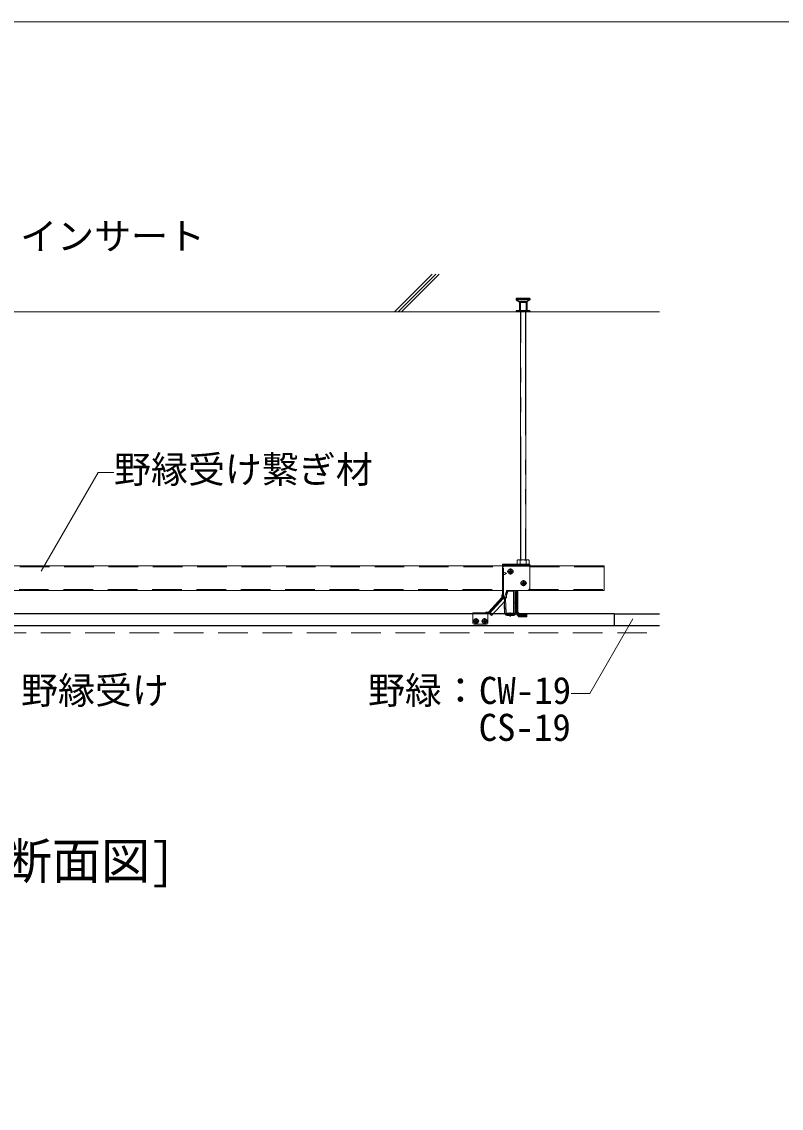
# Model space of a CAD drawing. Units: millimetres on the paper, with parts at other scales. Extents: x -195 to 195, y -140 to 138.
# Drawn here: x -149.91 to -119.08, y -0.55 to 43.54 of the extents above; entities that cross this region are included whole.
import ezdxf
from ezdxf.enums import TextEntityAlignment as Align

# ---------------------------------------------------------------- set-up
doc = ezdxf.new("R2010")
doc.units = ezdxf.units.MM
for name, pattern in [('CHAIN1', [8, 5, -1, 1, -1]), ('DASHED1', [1.8, 1.2, -0.6]), ('DOUBLE_CHAIN1', [8.8, 5, -1, 0.6, -0.6, 0.6, -1])]:
    doc.linetypes.add(name, pattern=pattern)
for name, color, linetype, lineweight in [('7-0_中心線', 4, 'CHAIN1', 9), ('7-1_吊り材', 7, 'Continuous', 18), ('7-2_野縁受け', 3, 'Continuous', 18), ('7-3_野縁', 2, 'Continuous', 25), ('7-6_文字', 3, 'Continuous', 18), ('7-9_躯体他', 4, 'Continuous', 9), ('7-B_補強金具・金具・その他', 3, 'Continuous', 18), ('7-C_ビス・アンカーボルト・強調図形', 2, 'Continuous', 25), ('7-D_パネル', 4, 'Continuous', 9), ('F-2_野縁受け', 3, 'Continuous', 18)]:
    doc.layers.add(name, color=color, linetype=linetype, lineweight=lineweight)
doc.styles.add('ＭＳ ゴシック', font='')
doc.styles.get('ＭＳ ゴシック').set_extended_font_data('MS Gothic')

msp = doc.modelspace()

# ---------------------------------------------------------------- linework, layer by layer
at = {"layer": '7-0_中心線'}
for p, q in [((-130.19, 21.231), (-129.948, 21.231)), ((-130.069, 21.107), (-130.069, 21.357)), ((-129.657, 20.76), (-129.414, 20.76)), ((-129.536, 20.636), (-129.536, 20.886)), ((-129.946, 19.966), (-129.754, 19.966)), ((-130.078, 19.57), (-130.078, 19.388)), ((-131.589, 19.214), (-131.346, 19.214)), ((-131.467, 19.09), (-131.467, 19.34)), ((-131.239, 19.213), (-130.996, 19.213)), ((-131.118, 19.089), (-131.118, 19.339))]:
    msp.add_line(p, q, dxfattribs=at)
at = {"layer": '7-1_吊り材'}
for p, q in [((-129.667, 31.766), (-129.667, 21.702)), ((-129.442, 31.766), (-129.442, 21.702)), ((-129.767, 21.702), (-129.8, 21.683)), ((-129.8, 21.624), (-129.8, 21.683)), ((-129.8, 21.527), (-129.8, 21.624)), ((-129.767, 21.702), (-129.342, 21.702)), ((-129.677, 21.624), (-129.677, 21.683)), ((-129.677, 21.527), (-129.677, 21.624)), ((-129.432, 21.624), (-129.432, 21.683)), ((-129.432, 21.527), (-129.432, 21.624)), ((-129.342, 21.702), (-129.31, 21.683)), ((-129.31, 21.624), (-129.31, 21.683)), ((-129.31, 21.527), (-129.31, 21.624)), ((-130.23, 20.261), (-130.168, 20.466)), ((-130.229, 20.435), (-130.22, 20.466)), ((-129.924, 20.466), (-129.914, 20.408)), ((-129.914, 20.408), (-129.914, 19.553)), ((-129.874, 20.466), (-129.864, 20.408)), ((-129.864, 19.553), (-129.864, 20.408)), ((-129.826, 19.859), (-129.826, 20.466)), ((-130.313, 19.571), (-130.325, 19.865)), ((-130.314, 20.095), (-130.314, 20.105)), ((-130.292, 19.55), (-130.311, 20.013)), ((-130.242, 19.552), (-130.265, 20.107)), ((-129.914, 19.74), (-129.914, 19.741)), ((-129.864, 19.606), (-129.864, 19.607)), ((-129.839, 19.563), (-129.839, 19.698)), ((-129.827, 19.834), (-129.837, 19.731))]:
    msp.add_line(p, q, dxfattribs=at)
at = {"layer": '7-1_吊り材', "linetype": 'DOUBLE_CHAIN1'}
for p, q in [((-129.653, 21.702), (-129.653, 31.766)), ((-129.456, 31.766), (-129.456, 21.702))]:
    msp.add_line(p, q, dxfattribs=at)
at = {"layer": '7-1_吊り材', "linetype": 'DASHED1'}
for p, q in [((-130.304, 20.187), (-130.23, 20.434)), ((-130.311, 20.013), (-130.314, 20.095)), ((-130.256, 20.173), (-130.23, 20.261)), ((-129.864, 20.022), (-129.826, 20.022)), ((-129.864, 19.909), (-129.826, 19.909)), ((-130.205, 19.516), (-129.951, 19.516)), ((-130.205, 19.466), (-129.951, 19.466)), ((-130.188, 19.451), (-129.951, 19.451)), ((-130.128, 19.466), (-130.128, 19.451)), ((-130.028, 19.466), (-130.028, 19.451)), ((-130.003, 19.466), (-130.005, 19.466))]:
    msp.add_line(p, q, dxfattribs=at)
at = {"layer": '7-1_吊り材'}
for centre, radius, start, end in [((-129.72, 21.533), 0.17, 96.3429, 118.0413), ((-129.743, 21.58), 0.122, 57.5712, 88.0446), ((-129.555, 21.297), 0.405, 72.412, 107.588), ((-129.367, 21.58), 0.122, 91.9554, 122.4288), ((-129.39, 21.533), 0.17, 61.9587, 83.6571), ((-130.251, 19.84), 0.078, 134.9801, 161.3976), ((-130.065, 20.115), 0.25, 168.3445, 182.3187), ((-130.065, 20.115), 0.2, 165.3726, 182.3187), ((-130.076, 19.859), 0.25, 354.294, 0), ((-130.188, 19.576), 0.125, 182.3187, 208.6854), ((-130.205, 19.553), 0.0875, 182.3187, 205.3769), ((-130.205, 19.553), 0.0375, 182.3187, 270), ((-129.951, 19.553), 0.0375, 270, 0), ((-129.951, 19.553), 0.0875, 334.6231, 0), ((-129.951, 19.563), 0.113, 335.025, 0), ((-129.464, 19.698), 0.375, 175, 180)]:
    msp.add_arc(centre, radius, start, end, dxfattribs=at)
at = {"layer": '7-1_吊り材', "linetype": 'DASHED1'}
for centre, radius, start, end in [((-130.065, 20.115), 0.25, 163.2308, 168.3445), ((-130.065, 20.115), 0.2, 163.2308, 165.3726), ((-130.188, 19.576), 0.125, 208.6854, 270), ((-130.205, 19.553), 0.0875, 205.3769, 270), ((-129.951, 19.553), 0.0875, 270, 334.6231), ((-129.951, 19.563), 0.113, 270, 335.025)]:
    msp.add_arc(centre, radius, start, end, dxfattribs=at)
at = {"layer": '7-2_野縁受け'}
for p, q in [((-151.779, 21.466), (-130.352, 21.466)), ((-129.279, 21.466), (-126.267, 21.466)), ((-126.267, 21.466), (-126.267, 20.466)), ((-151.904, 20.466), (-130.392, 20.466)), ((-130.23, 20.466), (-130.23, 20.436)), ((-130.23, 20.466), (-129.985, 20.466)), ((-130.23, 20.466), (-130.23, 20.436)), ((-130.213, 20.466), (-129.969, 20.466)), ((-130.213, 20.466), (-130.213, 20.436)), ((-129.969, 20.436), (-130.213, 20.436)), ((-129.944, 19.571), (-129.944, 20.411)), ((-129.914, 19.571), (-129.914, 20.411)), ((-129.404, 20.466), (-126.267, 20.466)), ((-130.213, 19.546), (-130.213, 19.516)), ((-129.969, 19.546), (-130.213, 19.546)), ((-129.969, 19.516), (-130.213, 19.516))]:
    msp.add_line(p, q, dxfattribs=at)
at = {"layer": '7-2_野縁受け', "linetype": 'DASHED1'}
for p, q in [((-151.779, 21.426), (-130.392, 21.426)), ((-129.279, 21.426), (-126.267, 21.426)), ((-151.813, 20.506), (-130.392, 20.506)), ((-129.313, 20.506), (-126.267, 20.506))]:
    msp.add_line(p, q, dxfattribs=at)
at = {"layer": '7-2_野縁受け'}
for centre, radius, start, end in [((-129.969, 20.411), 0.055, 360, 90), ((-129.969, 20.411), 0.025, 360, 90), ((-129.969, 19.571), 0.025, 270, 360), ((-129.969, 19.571), 0.055, 270, 360)]:
    msp.add_arc(centre, radius, start, end, dxfattribs=at)
at = {"layer": '7-3_野縁'}
for p, q in [((-125.865, 19.516), (-178.304, 19.516)), ((-125.865, 19.516), (-125.865, 19.041)), ((-125.865, 19.516), (-124.017, 19.516)), ((-178.304, 19.041), (-125.865, 19.041)), ((-125.865, 19.041), (-124.017, 19.041))]:
    msp.add_line(p, q, dxfattribs=at)
at = {"layer": '7-6_文字', "color": 7}
for p, q in [((-149.113, 21.239), (-146.802, 25.242)), ((-146.802, 25.242), (-146.161, 25.242)), ((-125.098, 19.306), (-126.846, 16.277)), ((-126.846, 16.277), (-127.6, 16.277))]:
    msp.add_line(p, q, dxfattribs=at)
at = {"layer": '7-9_躯体他'}
for p, q in [((-133.243, 33.296), (-134.773, 31.766)), ((-133.1, 33.297), (-134.632, 31.766)), ((-132.959, 33.297), (-134.49, 31.766)), ((-181.53, 31.766), (-124.017, 31.766))]:
    msp.add_line(p, q, dxfattribs=at)
at = {"layer": '7-B_補強金具・金具・その他'}
for p, q in [((-130.392, 21.527), (-130.392, 21.487)), ((-130.392, 21.527), (-129.279, 21.527)), ((-130.392, 21.487), (-129.279, 21.487)), ((-130.392, 21.447), (-129.279, 21.447)), ((-130.392, 21.447), (-130.352, 21.447)), ((-130.392, 21.447), (-130.392, 20.166)), ((-130.352, 21.447), (-130.352, 21.487)), ((-129.279, 20.591), (-129.279, 21.527)), ((-129.279, 21.447), (-129.279, 21.447)), ((-130.23, 20.466), (-130.23, 20.166)), ((-129.404, 20.466), (-130.23, 20.466)), ((-129.805, 19.516), (-129.805, 20.466)), ((-129.805, 19.718), (-129.805, 20.408)), ((-129.764, 19.516), (-129.764, 20.466)), ((-130.963, 19.575), (-130.417, 20.175)), ((-130.952, 19.55), (-130.392, 20.166)), ((-130.832, 19.441), (-130.272, 20.056)), ((-130.23, 20.166), (-130.392, 20.166)), ((-130.272, 20.056), (-130.392, 20.166)), ((-130.952, 19.55), (-131.592, 19.55)), ((-131.077, 19.55), (-131.052, 19.575)), ((-130.963, 19.575), (-131.052, 19.575)), ((-130.992, 19.138), (-130.992, 19.55)), ((-130.992, 19.51), (-130.952, 19.51)), ((-130.952, 19.55), (-130.832, 19.441)), ((-129.764, 19.577), (-129.703, 19.516)), ((-131.042, 19.088), (-131.542, 19.088))]:
    msp.add_line(p, q, dxfattribs=at)
at = {"layer": '7-B_補強金具・金具・その他', "linetype": 'DASHED1'}
for p, q in [((-130.922, 19.524), (-130.362, 20.139)), ((-130.992, 19.51), (-131.592, 19.51)), ((-129.805, 19.516), (-129.805, 19.488)), ((-129.764, 19.516), (-129.764, 19.491)), ((-129.742, 19.426), (-129.739, 19.426)), ((-129.739, 19.466), (-129.739, 19.466)), ((-129.739, 19.466), (-129.405, 19.466)), ((-129.739, 19.46), (-129.739, 19.386)), ((-129.739, 19.426), (-129.405, 19.426)), ((-129.703, 19.516), (-129.687, 19.5)), ((-129.445, 19.5), (-129.699, 19.5)), ((-129.445, 19.482), (-129.699, 19.482)), ((-129.405, 19.46), (-129.405, 19.386)), ((-129.405, 19.386), (-129.739, 19.386))]:
    msp.add_line(p, q, dxfattribs=at)
msp.add_lwpolyline([(-130.352, 20.166), (-130.352, 21.407), (-130.392, 21.407)], dxfattribs=at)
at = {"layer": '7-B_補強金具・金具・その他'}
for points in [[(-130.392, 20.291), (-130.417, 20.266), (-130.417, 20.175)], [(-131.592, 19.138), (-131.592, 19.55), (-131.592, 19.51)]]:
    msp.add_lwpolyline(points, dxfattribs=at)
for centre, radius, start, end in [((-130.614, 20.488), 0.769, 59.7781, 73.2166), ((-130.244, 21.213), 0.148, 185.5926, 204.362), ((-130.244, 21.091), 0.148, 155.638, 174.4074), ((-130.614, 21.816), 0.769, 286.7834, 300.2219), ((-129.404, 20.591), 0.125, 270, 0), ((-130.392, 20.166), 0.04, 317.6848, 0), ((-130.952, 19.55), 0.04, 270, 317.6848), ((-131.542, 19.138), 0.05, 180, 270), ((-131.042, 19.138), 0.05, 270, 0)]:
    msp.add_arc(centre, radius, start, end, dxfattribs=at)
at = {"layer": '7-B_補強金具・金具・その他', "linetype": 'DASHED1'}
for centre, radius, start, end in [((-129.742, 19.488), 0.0625, 180, 270), ((-129.739, 19.491), 0.025, 180, 270), ((-129.699, 19.46), 0.04, 90, 180), ((-129.699, 19.442), 0.04, 90, 180), ((-129.445, 19.46), 0.04, 0, 90), ((-129.445, 19.442), 0.04, 0, 90)]:
    msp.add_arc(centre, radius, start, end, dxfattribs=at)
at = {"layer": '7-C_ビス・アンカーボルト・強調図形', "linetype": 'DASHED1'}
for p, q in [((-129.281, 32.303), (-129.831, 32.303)), ((-129.831, 32.303), (-129.831, 32.253)), ((-129.281, 32.253), (-129.831, 32.253)), ((-129.831, 32.253), (-129.706, 32.178)), ((-129.281, 32.253), (-129.406, 32.178)), ((-129.281, 32.303), (-129.281, 32.253)), ((-129.281, 31.803), (-129.831, 31.803)), ((-129.831, 31.803), (-129.831, 31.766)), ((-129.281, 31.766), (-129.831, 31.766)), ((-129.381, 31.766), (-129.731, 31.766)), ((-129.406, 32.178), (-129.706, 32.178)), ((-129.706, 32.178), (-129.706, 31.803)), ((-129.681, 32.141), (-129.668, 32.141)), ((-129.681, 32.141), (-129.681, 31.766)), ((-129.431, 32.141), (-129.668, 32.141)), ((-129.431, 32.141), (-129.431, 31.766)), ((-129.406, 32.178), (-129.406, 31.803)), ((-129.281, 31.803), (-129.281, 31.766))]:
    msp.add_line(p, q, dxfattribs=at)
at = {"layer": '7-C_ビス・アンカーボルト・強調図形'}
for p, q in [((-130.127, 21.244), (-130.127, 21.219)), ((-130.127, 21.244), (-130.094, 21.244)), ((-130.127, 21.219), (-130.094, 21.219)), ((-130.082, 21.289), (-130.082, 21.256)), ((-130.082, 21.289), (-130.057, 21.289)), ((-130.082, 21.206), (-130.082, 21.174)), ((-130.082, 21.174), (-130.057, 21.174)), ((-130.057, 21.289), (-130.057, 21.256)), ((-130.057, 21.206), (-130.057, 21.174)), ((-130.044, 21.244), (-130.012, 21.244)), ((-130.044, 21.219), (-130.012, 21.219)), ((-130.012, 21.244), (-130.012, 21.219)), ((-129.593, 20.773), (-129.593, 20.748)), ((-129.593, 20.773), (-129.561, 20.773)), ((-129.593, 20.748), (-129.561, 20.748)), ((-129.548, 20.818), (-129.548, 20.785)), ((-129.548, 20.818), (-129.523, 20.818)), ((-129.548, 20.735), (-129.548, 20.703)), ((-129.523, 20.818), (-129.523, 20.785)), ((-129.523, 20.735), (-129.523, 20.703)), ((-129.511, 20.773), (-129.478, 20.773)), ((-129.511, 20.748), (-129.478, 20.748)), ((-129.478, 20.773), (-129.478, 20.748)), ((-129.548, 20.703), (-129.523, 20.703)), ((-131.525, 19.227), (-131.525, 19.202)), ((-131.525, 19.227), (-131.492, 19.227)), ((-131.525, 19.202), (-131.492, 19.202)), ((-131.48, 19.272), (-131.48, 19.239)), ((-131.48, 19.272), (-131.455, 19.272)), ((-131.48, 19.189), (-131.48, 19.157)), ((-131.48, 19.157), (-131.455, 19.157)), ((-131.455, 19.272), (-131.455, 19.239)), ((-131.455, 19.189), (-131.455, 19.157)), ((-131.442, 19.227), (-131.41, 19.227)), ((-131.442, 19.202), (-131.41, 19.202)), ((-131.41, 19.227), (-131.41, 19.202)), ((-131.175, 19.226), (-131.175, 19.201)), ((-131.175, 19.226), (-131.143, 19.226)), ((-131.175, 19.201), (-131.143, 19.201)), ((-131.13, 19.271), (-131.13, 19.238)), ((-131.13, 19.271), (-131.105, 19.271)), ((-131.13, 19.188), (-131.13, 19.156)), ((-131.13, 19.156), (-131.105, 19.156)), ((-131.105, 19.271), (-131.105, 19.238)), ((-131.105, 19.188), (-131.105, 19.156)), ((-131.093, 19.226), (-131.06, 19.226)), ((-131.093, 19.201), (-131.06, 19.201)), ((-131.06, 19.226), (-131.06, 19.201))]:
    msp.add_line(p, q, dxfattribs=at)
for centre in [(-130.069, 21.231), (-129.536, 20.76), (-131.467, 19.214), (-131.118, 19.213)]:
    msp.add_circle(centre, 0.1, dxfattribs=at)
for centre, start, end in [((-130.094, 21.256), 270, 0), ((-130.094, 21.206), 0, 90), ((-130.044, 21.256), 180, 270), ((-130.044, 21.206), 90, 180), ((-129.561, 20.785), 270, 0), ((-129.561, 20.735), 0, 90), ((-129.511, 20.785), 180, 270), ((-129.511, 20.735), 90, 180), ((-131.492, 19.239), 270, 0), ((-131.492, 19.189), 0, 90), ((-131.442, 19.239), 180, 270), ((-131.442, 19.189), 90, 180), ((-131.143, 19.238), 270, 0), ((-131.143, 19.188), 0, 90), ((-131.093, 19.238), 180, 270), ((-131.093, 19.188), 90, 180)]:
    msp.add_arc(centre, 0.0125, start, end, dxfattribs=at)
at = {"layer": '7-D_パネル', "linetype": 'DASHED1'}
for p, q in [((-181.53, 19.041), (-124.017, 19.041)), ((-181.53, 18.741), (-124.017, 18.741))]:
    msp.add_line(p, q, dxfattribs=at)
at = {"layer": 'F-2_野縁受け'}
msp.add_lwpolyline([(-190.619, 43.537), (-51.369, 43.537), (-51.369, -118.463)], dxfattribs=at)

# ---------------------------------------------------------------- texts
at = {"layer": '7-6_文字', "color": 7, "style": 'ＭＳ ゴシック'}
for s, height, p in [('インサート', 1.1, (-149.97, 33.957)), ('野縁受け繋ぎ材', 1.1, (-146.161, 24.492)), ('野縁受け', 1.1, (-149.935, 15.527)), ('野緑：CW-19', 1.1, (-135.85, 15.527)), ('      CS-19', 1.1, (-135.85, 14.027)), ('[野縁受け方向\u3000断面図]', 1.466, (-165.681, 8.317))]:
    msp.add_text(s, height=height, dxfattribs=at).set_placement(p, align=Align.BOTTOM_LEFT)

doc.saveas('drawing.dxf')
